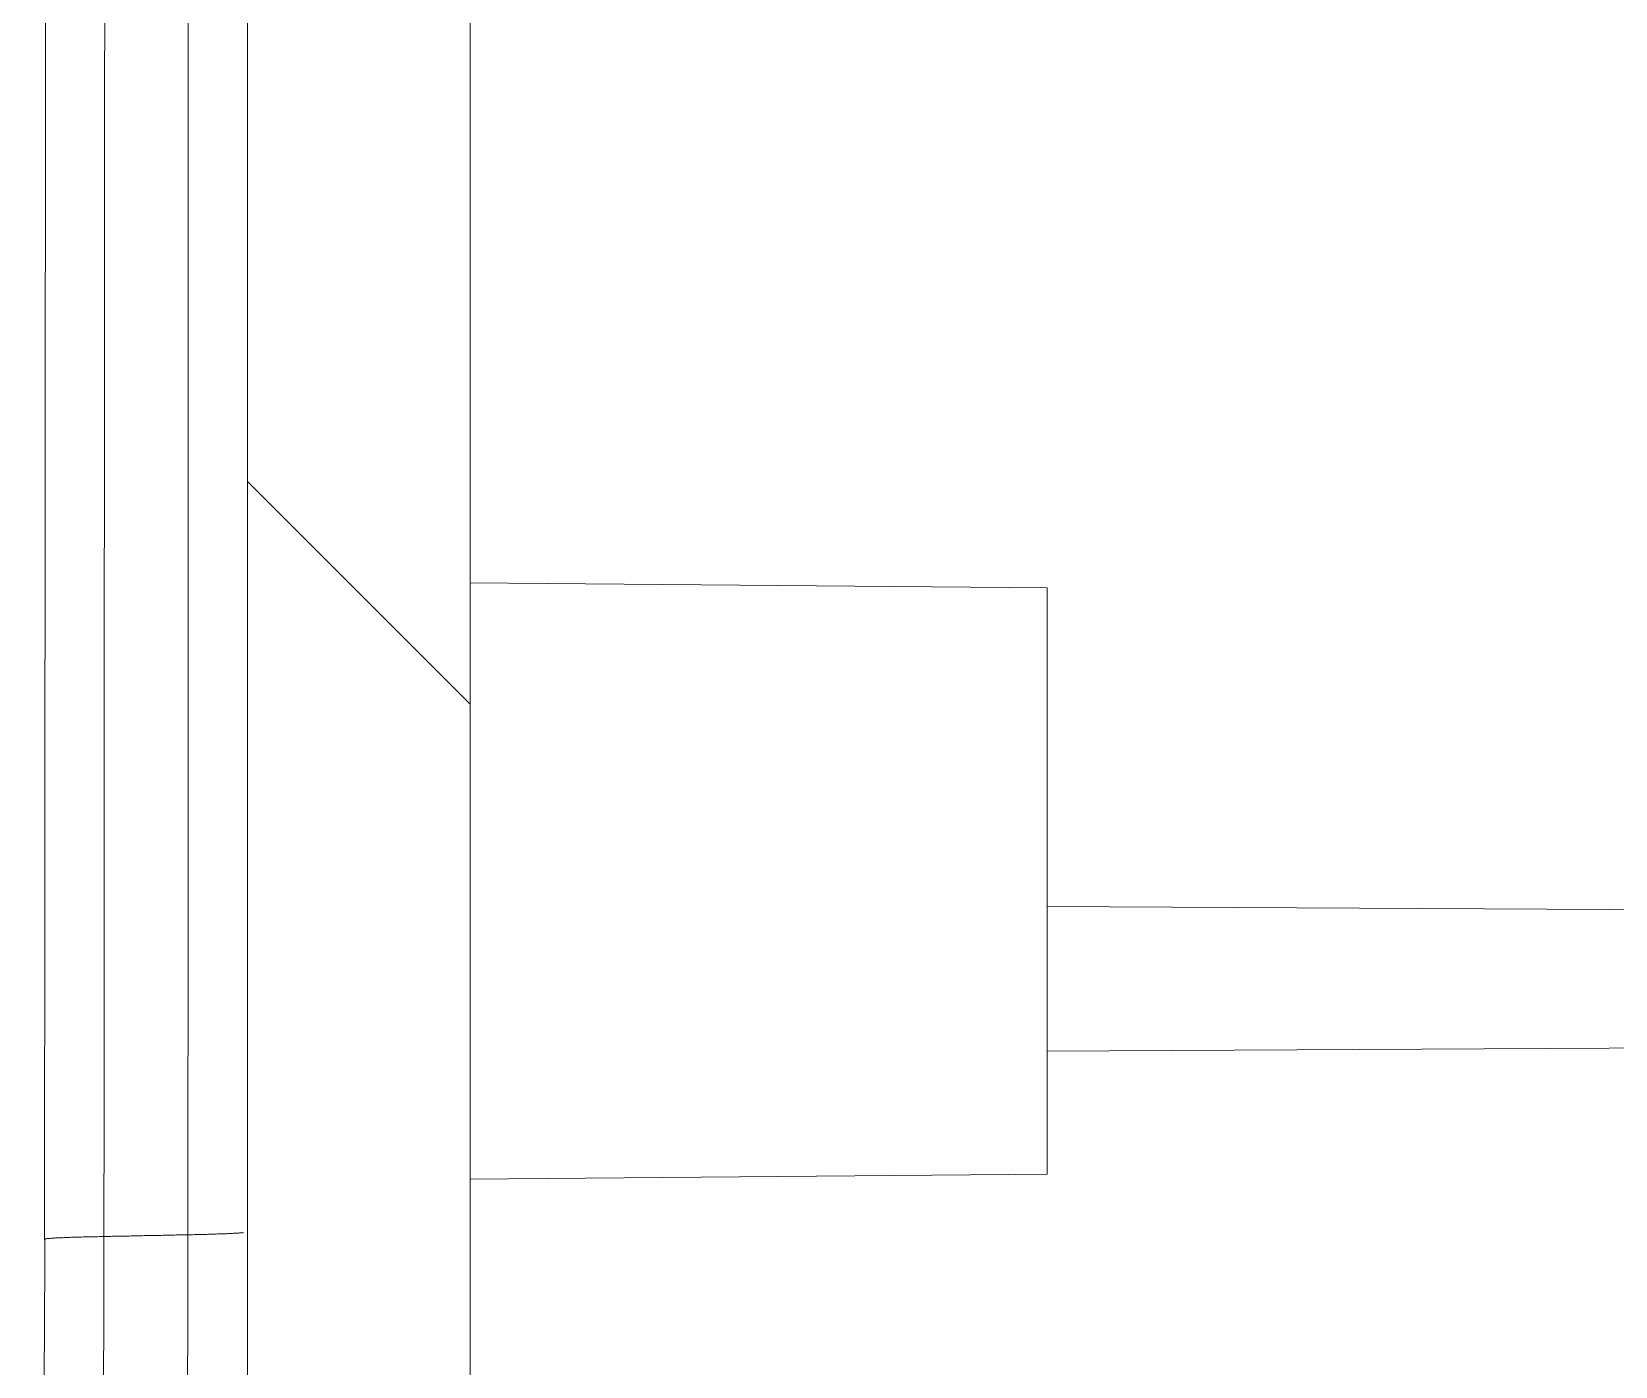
# Model space of a CAD drawing. Header units: inches. Extents: x 0 to 40, y 35.9 to 64.1.
# Drawn here: x 12.093 to 13.003, y 43.164 to 43.93 of the extents above; entities that cross this region are included whole.
import ezdxf

# ---------------------------------------------------------------- set-up
doc = ezdxf.new("R2010")
doc.units = ezdxf.units.IN
doc.header["$MEASUREMENT"] = 0
doc.layers.add('2', color=7, linetype='Continuous')

# ---------------------------------------------------------------- blocks, each defined once
blk = doc.blocks.new('block 905')
at = {"layer": '2', "color": 7, "lineweight": 18, "true_color": 0xffffff}
blk.add_lwpolyline([(12.34509, 43.2715), (12.67659, 43.2744)], dxfattribs=at)
blk = doc.blocks.new('block 906')
at = {"layer": '2', "color": 7, "lineweight": 18, "true_color": 0xffffff}
blk.add_lwpolyline([(12.67659, 43.61095), (12.34509, 43.61384)], dxfattribs=at)
blk = doc.blocks.new('block 909')
at = {"layer": '2', "color": 7, "lineweight": 18, "true_color": 0xffffff}
blk.add_lwpolyline([(12.10439, 47.6816), (12.10064, 43.23653)], dxfattribs=at)
blk = doc.blocks.new('block 924')
at = {"layer": '2', "color": 7, "lineweight": 18, "true_color": 0xffffff}
blk.add_lwpolyline([(12.2172, 48.10115), (12.2172, 42.97061)], dxfattribs=at)
blk = doc.blocks.new('block 934')
at = {"layer": '2', "color": 7, "lineweight": 18, "true_color": 0xffffff}
blk.add_lwpolyline([(12.34509, 48.17091), (12.34509, 42.90474)], dxfattribs=at)
blk = doc.blocks.new('block 953')
at = {"layer": '2', "color": 7, "lineweight": 18, "true_color": 0xffffff}
blk.add_lwpolyline([(12.67659, 43.61095), (12.67659, 43.2744)], dxfattribs=at)
blk = doc.blocks.new('block 982')
at = {"layer": '2', "color": 7, "lineweight": 18, "true_color": 0xffffff}
blk.add_lwpolyline([(13.21471, 43.42519), (12.67659, 43.42801)], dxfattribs=at)
blk = doc.blocks.new('block 983')
at = {"layer": '2', "color": 7, "lineweight": 18, "true_color": 0xffffff}
blk.add_lwpolyline([(12.67659, 43.34492), (13.21471, 43.34774)], dxfattribs=at)
blk = doc.blocks.new('block 1469')
at = {"layer": '2', "color": 7, "lineweight": 18, "true_color": 0xffffff}
blk.add_lwpolyline([(12.1348, 43.23853), (12.1348, 43.22654), (12.13478, 43.21459), (12.13476, 43.20263), (12.13473, 43.19075), (12.13468, 43.1789), (12.13461, 43.16712), (12.13454, 43.15537), (12.13445, 43.14372), (12.13435, 43.13218), (12.13425, 43.12071), (12.13413, 43.10938), (12.13397, 43.09814), (12.13382, 43.08702), (12.13364, 43.07603), (12.13345, 43.06521), (12.13325, 43.0545), (12.13304, 43.04399), (12.13282, 43.03362), (12.13258, 43.02345), (12.13233, 43.01346), (12.13208, 43.00368), (12.13182, 42.99407), (12.13156, 42.98473), (12.13128, 42.97557), (12.13101, 42.96668), (12.13073, 42.95803), (12.13046, 42.94963), (12.13018, 42.9415), (12.12989, 42.93361), (12.1296, 42.92603), (12.12932, 42.91869), (12.12903, 42.91166), (12.12872, 42.90491), (12.12842, 42.89847), (12.12811, 42.89227), (12.12779, 42.88641), (12.12746, 42.88083), (12.12713, 42.87552), (12.12679, 42.87049), (12.12643, 42.86584), (12.12608, 42.86157), (12.12572, 42.85775), (12.12536, 42.8543), (12.12501, 42.85127), (12.12465, 42.84858), (12.12429, 42.84617), (12.12393, 42.84397), (12.12358, 42.84193), (12.12322, 42.84004), (12.12286, 42.83818)], dxfattribs=at)
blk = doc.blocks.new('block 1473')
at = {"layer": '2', "color": 7, "lineweight": 18, "true_color": 0xffffff}
blk.add_lwpolyline([(12.17724, 42.88913), (12.17741, 42.88999), (12.17757, 42.89096), (12.17774, 42.89213), (12.1779, 42.89357), (12.17807, 42.89537), (12.17824, 42.89754), (12.1784, 42.90009), (12.17855, 42.90298), (12.17872, 42.90622), (12.17888, 42.90973), (12.17903, 42.91356), (12.1792, 42.91766), (12.17936, 42.92207), (12.17951, 42.92675), (12.17967, 42.93171), (12.17983, 42.93698), (12.17998, 42.9425), (12.18014, 42.94832), (12.18029, 42.95442), (12.18043, 42.96079), (12.18058, 42.96744), (12.18072, 42.97433), (12.18086, 42.98146), (12.181, 42.98883), (12.18113, 42.99645), (12.18127, 43.0043), (12.18139, 43.01236), (12.18151, 43.02063), (12.18163, 43.0291), (12.18175, 43.03782), (12.18186, 43.04667), (12.18196, 43.05574), (12.18206, 43.06497), (12.18217, 43.07434), (12.18227, 43.08388), (12.18236, 43.0936), (12.18244, 43.10342), (12.18251, 43.11337), (12.1826, 43.12343), (12.18265, 43.13363), (12.18272, 43.14393), (12.18277, 43.1543), (12.18282, 43.16477), (12.18287, 43.17531), (12.18291, 43.18593), (12.18294, 43.19657), (12.18296, 43.20729), (12.18299, 43.218), (12.18301, 43.22875), (12.18305, 43.23953)], dxfattribs=at)
blk = doc.blocks.new('block 1524')
at = {"layer": '2', "color": 7, "lineweight": 18, "true_color": 0xffffff}
blk.add_open_spline([(12.10066, 43.23691), (12.10079, 43.23702), (12.1009, 43.23705), (12.1009, 43.23705), (12.10104, 43.23709), (12.10121, 43.23712), (12.10121, 43.23712), (12.10121, 43.23712), (12.1014, 43.23719), (12.1014, 43.23719), (12.1014, 43.23719), (12.10162, 43.23719), (12.10162, 43.23719), (12.10162, 43.23719), (12.10186, 43.23726), (12.10186, 43.23726), (12.10186, 43.23726), (12.10214, 43.23729), (12.10214, 43.23729), (12.10214, 43.23729), (12.10245, 43.23733), (12.10245, 43.23733), (12.10245, 43.23733), (12.10278, 43.23736), (12.10278, 43.23736), (12.10278, 43.23736), (12.10314, 43.2374), (12.10314, 43.2374), (12.10314, 43.2374), (12.10353, 43.23743), (12.10353, 43.23743), (12.10353, 43.23743), (12.10395, 43.23746), (12.10395, 43.23746), (12.10395, 43.23746), (12.10439, 43.2375), (12.10439, 43.2375), (12.10439, 43.2375), (12.10486, 43.23753), (12.10486, 43.23753), (12.10486, 43.23753), (12.10536, 43.23757), (12.10536, 43.23757), (12.10536, 43.23757), (12.10589, 43.2376), (12.10589, 43.2376), (12.10589, 43.2376), (12.10644, 43.23764), (12.10644, 43.23764), (12.10644, 43.23764), (12.10703, 43.23767), (12.10703, 43.23767), (12.10703, 43.23767), (12.10763, 43.23767), (12.10763, 43.23767), (12.10763, 43.23767), (12.10827, 43.23774), (12.10827, 43.23774), (12.10827, 43.23774), (12.10892, 43.23774), (12.10892, 43.23774), (12.10892, 43.23774), (12.10961, 43.23781), (12.10961, 43.23781), (12.10961, 43.23781), (12.11032, 43.23781), (12.11032, 43.23781), (12.11032, 43.23781), (12.11106, 43.23784), (12.11106, 43.23784), (12.11106, 43.23784), (12.11182, 43.23788), (12.11182, 43.23788), (12.11182, 43.23788), (12.11261, 43.23791), (12.11261, 43.23791), (12.11261, 43.23791), (12.11342, 43.23795), (12.11342, 43.23795), (12.11342, 43.23795), (12.11426, 43.23798), (12.11426, 43.23798), (12.11426, 43.23798), (12.11513, 43.23802), (12.11513, 43.23802), (12.11513, 43.23802), (12.116, 43.23805), (12.116, 43.23805), (12.116, 43.23805), (12.11692, 43.23808), (12.11692, 43.23808), (12.11692, 43.23808), (12.11786, 43.23812), (12.11786, 43.23812), (12.11786, 43.23812), (12.11883, 43.23815), (12.11883, 43.23815), (12.11883, 43.23815), (12.11981, 43.23815), (12.11981, 43.23815), (12.11981, 43.23815), (12.12083, 43.23819), (12.12083, 43.23819), (12.12083, 43.23819), (12.12186, 43.23822), (12.12186, 43.23822), (12.12186, 43.23822), (12.12291, 43.23826), (12.12291, 43.23826), (12.12291, 43.23826), (12.124, 43.23829), (12.124, 43.23829), (12.124, 43.23829), (12.12512, 43.23833), (12.12512, 43.23833), (12.12512, 43.23833), (12.12624, 43.23833), (12.12624, 43.23833), (12.12624, 43.23833), (12.12739, 43.23836), (12.12739, 43.23836), (12.12739, 43.23836), (12.12858, 43.23839), (12.12858, 43.23839), (12.12858, 43.23839), (12.12977, 43.23843), (12.12977, 43.23843), (12.12977, 43.23843), (12.13099, 43.23843), (12.13099, 43.23843), (12.13099, 43.23843), (12.13225, 43.23846), (12.13225, 43.23846), (12.13225, 43.23846), (12.13351, 43.2385), (12.13351, 43.2385), (12.13351, 43.2385), (12.1348, 43.23853), (12.1348, 43.23853)], degree=3, knots=[0, 0, 0, 0, 1, 1, 1, 2, 2, 2, 3, 3, 3, 4, 4, 4, 5, 5, 5, 6, 6, 6, 7, 7, 7, 8, 8, 8, 9, 9, 9, 10, 10, 10, 11, 11, 11, 12, 12, 12, 13, 13, 13, 14, 14, 14, 15, 15, 15, 16, 16, 16, 17, 17, 17, 18, 18, 18, 19, 19, 19, 20, 20, 20, 21, 21, 21, 22, 22, 22, 23, 23, 23, 24, 24, 24, 25, 25, 25, 26, 26, 26, 27, 27, 27, 28, 28, 28, 29, 29, 29, 30, 30, 30, 31, 31, 31, 32, 32, 32, 33, 33, 33, 34, 34, 34, 35, 35, 35, 36, 36, 36, 37, 37, 37, 38, 38, 38, 39, 39, 39, 40, 40, 40, 41, 41, 41, 42, 42, 42, 43, 43, 43, 44, 44, 44, 45, 45, 45, 46, 46, 46, 46], dxfattribs=at)
blk = doc.blocks.new('block 1535')
at = {"layer": '2', "color": 7, "lineweight": 18, "true_color": 0xffffff}
blk.add_lwpolyline([(12.21503, 43.24077), (12.21476, 43.24074), (12.21445, 43.2407), (12.21414, 43.24067), (12.21381, 43.24063), (12.21348, 43.24063), (12.21312, 43.2406), (12.21274, 43.24056), (12.21235, 43.24053), (12.21195, 43.2405), (12.21152, 43.2405), (12.21109, 43.24046), (12.21064, 43.24043), (12.21018, 43.24039), (12.20969, 43.24039), (12.20919, 43.24036), (12.20868, 43.24032), (12.20816, 43.24029), (12.20761, 43.24029), (12.20706, 43.24025), (12.20649, 43.24022), (12.2059, 43.24019), (12.2053, 43.24015), (12.20468, 43.24015), (12.20406, 43.24012), (12.20342, 43.24008), (12.20275, 43.24008), (12.2021, 43.24005), (12.20141, 43.24001), (12.2007, 43.23998), (12.2, 43.23998), (12.19927, 43.23994), (12.19853, 43.23991), (12.19777, 43.23988), (12.19702, 43.23988), (12.19624, 43.23984), (12.19545, 43.23981), (12.19464, 43.23981), (12.19383, 43.23977), (12.19299, 43.23974), (12.19216, 43.23974), (12.1913, 43.2397), (12.19042, 43.23967), (12.18954, 43.23967), (12.18864, 43.23963), (12.18775, 43.23963), (12.18684, 43.2396), (12.18591, 43.23957), (12.18496, 43.23957), (12.18401, 43.23953), (12.18305, 43.23953)], dxfattribs=at)
blk = doc.blocks.new('block 1539')
at = {"layer": '2', "color": 7, "lineweight": 18, "true_color": 0xffffff}
blk.add_lwpolyline([(12.10078, 43.23681), (12.10076, 43.2282), (12.10074, 43.21958), (12.10073, 43.21097), (12.10069, 43.20236), (12.10066, 43.19378), (12.10062, 43.1852), (12.10057, 43.17662), (12.10052, 43.16811), (12.10045, 43.15961), (12.10038, 43.15113), (12.10031, 43.14266), (12.10023, 43.13425), (12.10014, 43.12584), (12.10004, 43.11747), (12.09993, 43.10917), (12.09983, 43.1009), (12.09973, 43.09263), (12.09961, 43.08447), (12.09949, 43.0763), (12.09936, 43.06821), (12.09923, 43.06018), (12.09909, 43.05219), (12.09893, 43.04423), (12.0988, 43.03634), (12.09864, 43.02852), (12.09847, 43.02077), (12.0983, 43.01309), (12.09814, 43.00547), (12.09795, 42.99789), (12.09778, 42.99042), (12.09759, 42.98301), (12.0974, 42.97571), (12.09719, 42.96847), (12.097, 42.96131), (12.0968, 42.95424), (12.09659, 42.94725), (12.09637, 42.94036), (12.09616, 42.93357), (12.09594, 42.92689), (12.0957, 42.92027), (12.09547, 42.91376), (12.09525, 42.90736), (12.09501, 42.90105), (12.09477, 42.89481), (12.09452, 42.88868), (12.09427, 42.88269), (12.09402, 42.87676), (12.09377, 42.87094), (12.09351, 42.86522), (12.09325, 42.85964)], dxfattribs=at)
blk = doc.blocks.new('block 1547')
at = {"layer": '2', "color": 7, "lineweight": 18, "true_color": 0xffffff}
blk.add_lwpolyline([(12.18305, 43.23953), (12.18306, 43.30781), (12.18308, 43.37634), (12.1831, 43.445), (12.18312, 43.51383), (12.18315, 43.58287), (12.18317, 43.65201), (12.18318, 43.72136), (12.1832, 43.79082), (12.18322, 43.86044), (12.18325, 43.9302), (12.18327, 44.00007)], dxfattribs=at)
blk = doc.blocks.new('block 1552')
at = {"layer": '2', "color": 7, "lineweight": 18, "true_color": 0xffffff}
blk.add_lwpolyline([(12.18305, 43.23953), (12.18208, 43.2395), (12.18112, 43.23946), (12.18015, 43.23946), (12.17919, 43.23943), (12.17821, 43.23943), (12.17724, 43.23939), (12.17628, 43.23939), (12.17531, 43.23936), (12.17435, 43.23932), (12.17338, 43.23932), (12.17242, 43.23929), (12.17145, 43.23929), (12.17049, 43.23926), (12.16952, 43.23926), (12.16856, 43.23922), (12.16759, 43.23919), (12.16663, 43.23919), (12.16567, 43.23915), (12.1647, 43.23915), (12.16374, 43.23912), (12.16277, 43.23912), (12.16181, 43.23908), (12.16084, 43.23905), (12.15988, 43.23905), (12.15891, 43.23901), (12.15795, 43.23901), (12.15698, 43.23898), (12.15602, 43.23898), (12.15505, 43.23895), (12.15409, 43.23891), (12.15313, 43.23891), (12.15216, 43.23888), (12.1512, 43.23888), (12.15023, 43.23884), (12.14927, 43.23881), (12.1483, 43.23881), (12.14734, 43.23877), (12.14637, 43.23877), (12.14541, 43.23874), (12.14444, 43.2387), (12.14348, 43.2387), (12.14251, 43.23867), (12.14155, 43.23867), (12.14059, 43.23864), (12.13962, 43.23864), (12.13866, 43.2386), (12.13769, 43.23857), (12.13673, 43.23857), (12.13576, 43.23853), (12.1348, 43.23853)], dxfattribs=at)
blk = doc.blocks.new('block 1553')
at = {"layer": '2', "color": 7, "lineweight": 18, "true_color": 0xffffff}
blk.add_lwpolyline([(12.13519, 43.95504), (12.13514, 43.88383), (12.13511, 43.81255), (12.13507, 43.74117), (12.13504, 43.66969), (12.13499, 43.5981), (12.13495, 43.52644), (12.13492, 43.45461), (12.13487, 43.38271), (12.13483, 43.31067), (12.1348, 43.23853)], dxfattribs=at)
blk = doc.blocks.new('block 1898')
at = {"layer": '2', "lineweight": 0}
blk.add_lwpolyline([(12.34509, 43.54418), (12.2172, 43.6721)], dxfattribs=at)

msp = doc.modelspace()

# ---------------------------------------------------------------- block references
at = {"layer": '2'}
for name in ['block 1898', 'block 934', 'block 924', 'block 909', 'block 1553', 'block 1547', 'block 906', 'block 953', 'block 982', 'block 983', 'block 905', 'block 1539', 'block 1524', 'block 1469', 'block 1552', 'block 1473', 'block 1535']:
    msp.add_blockref(name, (0, 0), dxfattribs=at)

doc.saveas('drawing.dxf')
